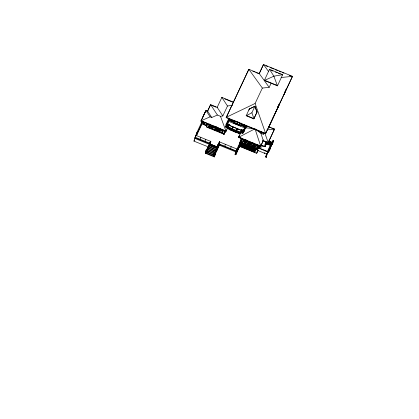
<?xml version="1.0" encoding="UTF-8"?>
<svg xmlns="http://www.w3.org/2000/svg" width="419" height="419" viewBox="0 0 419 419"><rect width="100%" height="100%" fill="white"/><g stroke="black" fill="none" stroke-linecap="round" stroke-linejoin="round"><path stroke-width="0.63" d="M237.327 149.882L235.761 154.8L236.63 151.552L219.127 144.393L217.78 147.252L209.552 144.12L217.723 147.462L217.849 147.106L216.932 150.531L219.472 144.869M208.5 146.949L193.955 141.135L196.773 132.744L202.277 121.044M208.788 146.535L209.767 143.586L210.296 143.424L195.343 137.332L197.045 132.86L196.511 134.85M196.192 134.918L196.736 135.143L197.318 132.97L202.613 121.72L203.796 122.201L203.215 124.375M227.763 127.559L226.035 131.362L200.963 121.107L205.939 110.401L207.578 111.072L211.768 117.498L217.398 115.036L220.499 116.309L222.819 115.948L227.491 106.017L232.477 105.248M201.832 122.72L202.131 121.599M202.613 121.72L202.031 123.893L196.736 135.143M204.006 121.992L203.33 124.511L203.786 124.7L204.446 122.233M204.582 122.301L203.969 124.574L206.431 125.58L207.038 123.306M200.245 139.537L200.827 137.369M204.959 122.767L204.493 124.501L206.043 125.134L206.661 122.825M206.52 125.815L207.18 123.348M207.379 123.469L206.42 127.041L224.107 134.274L226.187 129.859L225.228 131.891M206.907 125.889L207.562 123.448M208.081 127.261L208.929 124.103M205.09 141.318L205.624 139.328M208.809 127.559L209.767 123.993M209.73 124.694L208.966 127.538L211.427 128.544L212.192 125.7M209.018 127.533L209.772 124.731M210.207 128.015L210.956 125.218M211.543 128.68L212.344 125.705M205.933 150.505L206.557 149.091L208.018 149.688L207.389 151.102L205.933 150.505L207.463 150.95M215.696 153.239L215.015 154.218L214.319 156.926L205.42 153.286L206.614 149.52M206.557 149.091L208.018 149.688M205.42 153.286L206.248 150.437M205.561 152.987L206.389 150.133M205.698 153.04L206.384 150.494M212.276 128.979L213.072 126.004M205.949 153.061L205.912 153.312M213.192 126.114L212.433 128.958L214.895 129.963L215.806 126.548L214.853 129.916M206.918 150.725L206.148 153.584L206.886 150.924M207.127 150.599L207.683 148.944M207.955 148.279L207.159 150.526M208.227 147.614L206.588 153.584M208.405 146.912L207.656 149.562M208.772 146.283L207.704 149.195M207.709 149.971L206.619 153.333M208.065 148.567L209.044 145.618M209.311 144.953L208.248 147.865M221.787 97.7L221.866 97.391L233.299 102.068M208.61 147.237L209.495 144.251L217.686 147.713L217.079 147.409M209.118 145.98L210.003 142.994M208.583 146.896L210.17 142.586M207.347 149.965L210.511 141.585M213.669 129.434L214.57 126.072M209.657 144.649L210.616 141.245L210.867 141.35L210.17 143.796L210.055 143.429M210.527 141.978L209.84 143.947M215.01 130.094L215.963 126.528M215.738 130.393L216.534 127.423M219.121 128.533L218.357 131.377L215.895 130.372L216.812 126.962M215.947 130.367L216.848 127.004M217.136 130.848L218.032 127.491M218.32 131.336L219.069 128.533M218.472 131.514L219.268 128.539M219.205 131.812L220.158 128.245M220.122 128.947L219.362 131.791L221.824 132.797L222.583 129.953M215.822 152.877L215.198 154.297L213.737 153.7L214.366 152.286L215.822 152.877L215.036 152.788M213.994 153.621L213.297 156.329M213.737 153.7L214.366 152.286M213.481 155.758L213.91 154.161M213.91 154.391L213.763 155.512M213.617 155.816L213.837 154.826M214.994 152.888L215.319 151.73M215.083 152.925L215.586 151.065M220.598 132.268L221.347 129.466M215.109 153.055L215.858 150.4M215.345 152.464L216.131 149.735M215.617 151.798L216.403 149.07M214.319 156.926L215.146 154.077M215.89 151.133L216.675 148.405M214.324 156.57L217.728 147.556M216.162 150.468L216.948 147.739M214.607 156.324L215.513 153.165M216.377 149.688L217.309 147.111L210.788 144.445M216.602 149.394L217.487 146.409L217.812 146.582L215.177 153.066M217.76 145.744L216.785 148.693M214.884 152.977L218.278 144.838L218.006 144.728L218.231 145.026L215.099 152.71M217.11 148.137L218.179 144.424L217.712 146.959L217.581 146.446M218.734 144.141L219.415 141.748L219.058 144.031L218.734 144.141L219.058 144.031M217.697 146.556L219.43 141.999L218.236 144.539M218.959 144.236L219.645 141.837M221.939 132.933L222.735 129.958M259.23 73.545L263.493 64.484L292.488 76.342L265.541 133.74L226.155 117.629L248.839 69.292L259.23 73.545L269.181 87.362L271.046 83.397M218.21 147.813L219.127 144.393M222.667 133.226L223.516 130.068M227.239 124.139L229.183 119.033L228.638 118.807L226.077 124.244L225.495 127.167M223.866 134.41L224.244 133.52M225.862 127.313L226.627 124.469M225.05 130.759L224.107 134.274L223.563 134.049M225.192 130.791L224.139 133.75M224.951 132.032L225.286 130.791M225.029 131.844L225.343 130.665M228.638 118.807L228.261 120.206L228.91 118.121M226.035 131.362L220.499 116.309M228.633 121.421L229.298 118.954M228.02 127.565L228.549 125.6M226.501 123.338L229.24 124.459L228.203 127.638L228.345 127.339M228.271 127.486L228.926 125.166M230.193 120.536L230.502 119.389M228.559 126.884L229.24 124.459M230.743 120.761L231.073 119.52M231.215 119.562L230.9 120.74L233.362 121.746L233.676 120.567M224.788 146.278L225.322 144.288M232.136 121.217L232.33 120.494M233.325 121.704L233.713 120.253M233.812 120.641L233.477 121.882L228.921 120.017M233.509 123.27L233.734 122.442L228.811 120.431M232.409 128.827L228.376 127.177L232.398 128.858L232.938 126.863L228.905 125.213L232.938 126.863M232.948 127.015L232.393 129.199L232.974 127.025M234.928 120.997L234.294 123.359L239.762 125.6L240.396 123.233M234.986 121.348L234.451 123.338L239.647 125.464L240.181 123.474L239.82 122.935L239.286 124.941L237.594 124.254L237.049 124.401L236.688 123.867L234.996 123.191L235.536 121.185L234.986 121.348L235.347 121.882M236.683 123.877L237.274 121.678M237.049 124.401L237.662 122.128M230.623 148.661L231.157 146.671M235.012 132.331L235.164 131.776M237.594 124.254L238.186 122.049M236.667 130.686L237.091 128.596L233.09 126.957L237.107 128.565M236.562 130.901L237.217 128.502M237.259 128.664L241.292 130.314L237.269 128.633L236.73 130.628L240.778 132.247M238.05 132.954L239.804 133.902M240.438 126.103L240.658 125.276L245.22 127.14L243.884 129.974M241.637 123.149L241.135 125.014L243.874 126.129L244.204 124.888M244.073 124.82L243.753 125.999L241.292 124.988L241.559 124.008M241.344 124.982L241.601 124.034M263.226 140.784L260.592 146.383L238.531 137.359L254.993 128.785M242.533 125.47L242.721 124.757M253.715 128.654L245.45 127.779L242.884 133.237L240.532 132.97L240.448 133.279L226.045 127.386M240.6 132.713L241.328 130.236M241.302 130.665L241.485 129.99M241.313 130.822L240.784 132.786L226.014 126.742M241.271 130.445L241.637 129.529L243.46 130.278L243.198 131.257L245.33 126.727L244.602 126.428L244.906 125.281M235.756 151.814L236.023 151.275L235.316 153.899L236.038 154.192L235.756 154.8L235.033 154.501L235.735 151.877L218.959 145.016L217.681 147.734L218.964 144.88M218.833 143.843L236.457 151.049L236.955 149.023M246.183 115.759L251.887 112.742L254.951 106.232L256.983 112.088L256.486 113.266L253.841 118.891L246.183 115.759L249.462 108.662M243.717 125.951L244.104 124.506M237.547 150.641L240.181 144.089L240.228 144.424M238.039 148.808L237.034 152.097L237.756 149.41M241.072 138.301L239.794 143.083L257.533 150.112M238.49 148.169L238.547 148.509M238.641 147.603L238.699 147.944M238.793 147.032L238.856 147.373M242.769 133.682L243.397 131.33L245.958 125.894L245.592 125.747L243.376 130.587L241.554 129.838M240.632 142.219L241.622 138.521M240.721 142.256L241.711 138.558M243.319 132.31L243.827 130.424M257.947 150.615L256.669 153.333L239.678 146.409L240.574 143.183L236.63 151.552M245.22 127.14L245.592 125.747M241.265 142.481L242.098 139.38L244.874 140.512L244.041 143.617M245.958 125.894L243.659 132.001M246.042 127.842L246.524 126.051M241.616 146.467L242.062 144.812M242.685 142.947L243.46 140.051M242.8 146.954L243.245 145.299M244.549 143.822L245.707 139.511M244.916 143.974L245.906 140.276M245.461 144.194L246.293 141.093L249.069 142.23L248.237 145.33M246.613 139.904L246.335 140.936L249.069 142.057M245.67 144.167L246.445 141.271M246.875 144.66L247.655 141.763M253.841 118.891L257.119 111.794M264.326 80.49L269.522 69.303L282.652 74.676L277.451 85.858L264.326 80.49L273.864 76.185L282.652 74.676L282.568 74.985M246.267 148.368L246.707 146.713M248.085 145.152L248.86 142.256M247.488 148.897L247.948 147.189L245.487 146.184L245.026 147.891L247.488 148.897L247.896 147.2M248.745 145.54L249.734 141.837M269.443 69.617L269.522 69.303L273.864 76.185L277.451 85.858M249.289 145.76L250.284 142.062M248.949 147.603L248.493 149.311L250.955 150.316L251.41 148.609L248.949 147.603L248.546 149.3M249.839 145.985L250.667 142.884L253.443 144.016L252.615 147.121M249.729 149.787L250.174 148.132M251.253 146.451L252.029 143.555M252.107 143.183L252.285 142.512M252.458 146.943L253.233 144.047M253.474 142.994L253.291 143.67L250.923 142.701M251.955 150.725L252.416 149.017L254.878 150.028L254.417 151.73L251.955 150.725L252.537 150.756M253.118 147.326L254.113 143.628M253.485 147.478L254.474 143.775M254.029 147.703L254.862 144.597L257.638 145.733L256.805 148.834M253.196 151.201L253.636 149.546M254.192 147.682L254.977 144.733L257.481 145.754L256.69 148.703L254.192 147.682L255.019 144.775M254.38 151.688L254.825 150.033M256.302 144.901L256.48 144.225M255.449 148.164L256.224 145.267M257.664 144.712L257.486 145.383L255.113 144.414M257.915 144.529L257.638 145.561L254.904 144.445M257.313 149.044L258.308 145.341M257.292 149.494L258.397 145.377M258.727 145.644L256.669 153.333L258.24 149.997M258.795 147.54L259.099 146.409L258.287 148.31M259.099 146.687L259.277 146.032M255.449 129.131L260.911 133.31L263.331 134.3L263.85 132.362M260.592 146.378L263.603 139.857M265.541 133.74L292.488 76.342L281.06 77.515M264.504 146.404L265.766 141.695M260.691 144.843L265.049 146.624L266.311 141.921M265.264 146.173L266.369 142.057M273.146 117.812L273.314 117.194M270.218 145.136L266.474 143.607L266.285 144.298L267.003 143.214M266.929 143.036L267.029 142.675L271.135 144.356M276.388 110.925L276.55 110.312M262.697 140.669L268.097 142.874L274.539 129.047L268.542 126.596M277.687 107.898L278.164 106.122M277.739 107.783L278.148 106.264M278.038 107.018L278.509 105.253M278.64 105.735L278.96 104.561M278.771 105.593L279.457 103.116M279.112 104.876L268.893 127.077M265.725 157.088L266.694 153.731L265.725 157.088L266.274 157.314L266.437 156.957M266.274 157.314L267.72 151.903L271.748 143.35L271.334 143.183L267.474 151.395L258.266 147.629L258.109 147.97L267.72 151.903M268.919 149.604L268.275 152.013L268.684 152.181L269.684 148.766L272.235 143.811L268.129 142.13M268.097 142.874L274.539 129.047L266.971 129.843M268.684 152.181L269.496 149.169L269.082 149.002M284.229 94.003L284.113 94.432L286.292 89.032L286.077 89.488M270.323 146.634L269.674 149.044L270.087 149.211L272.161 142.554M284.538 93.521L284.967 91.923M271.334 143.183L270.753 145.356L271.166 145.524M272.638 142.58L270.957 145.157L272.607 142.659M271.444 143.345L273.12 140.742C274.382 139.579 268.6 147.441 273.418 140.648M271.114 144.99L271.674 143.267M271.271 144.403L271.669 143.099M270.087 149.211L270.894 146.194L270.48 146.027M270.973 145.1L271.936 142.874L271.638 143.345M271.365 145.351L271.46 144.99L266.767 143.068L266.673 143.429L267.285 142.282L271.392 143.963M271.517 144.576L272.193 142.303M271.638 144.366L272.371 142.214M271.69 144.141L272.45 141.915M271.858 143.879L272.717 141.69M271.947 143.916L272.979 141.297M272.235 143.811L272.141 144.173L272.497 143.418L268.39 141.737M273.094 140.847L272.292 143.225L272.502 142.884M272.497 143.418L272.397 143.78L273.01 142.628L268.904 140.952M272.654 143.387L273.146 140.768L272.413 143.015M273.01 142.628L270.978 146.215M239.841 145.843L240.574 143.183M239.678 146.409L240.427 143.733L236.751 151.573M237.002 149.038L236.353 150.924M273.12 140.742L273.235 140.569M207.127 149.724L210.479 141.512M207.096 149.871L210.479 141.711M207.599 149.169L210.008 143.256M207.175 151.018L210.286 143.371M214.764 152.678L218.006 144.728M214.847 154.731L217.623 147.954M248.828 110.134L249.321 108.956L254.951 106.232M263.331 134.3L263.965 132.792M202.707 117.404L205.357 111.768M200.963 121.107L205.939 110.401L210.129 116.828L211.768 117.498M196.637 134.242L194.704 138.338L209.568 144.419M195.343 137.332L195.809 136.337M193.955 141.135L194.505 139.972M217.058 107.631L221.866 97.391L227.491 106.017M210.616 141.245L210.867 141.35M209.678 143.759L209.72 143.958M209.615 144.236L209.181 145.152L217.299 148.473M210.034 143.418L209.73 143.659M205.703 152.684L205.844 152.38M205.944 152.925L214.114 156.266M210.17 143.796L210.039 143.492M207.201 150.83L207.347 150.526M226.155 117.629L248.839 69.292L262.357 88.063L269.181 87.362M228.371 119.792L228.554 119.399M227.051 123.563L229.183 119.033M227.836 123.584L228.601 121.95M219.415 141.748L219.546 142.046M218.179 144.424L218.409 144.518M213.92 153.773L214.235 152.642M214.051 153.632L214.193 153.328M217.32 146.818L217.728 146.896M214.188 153.684L214.329 153.385M217.592 146.713L218.294 144.471L217.382 147.472M213.339 156.062L213.769 155.156M224.49 132.991L225.527 130.744M224.212 133.876L206.53 126.627M224.574 133.106L225.553 131.021M228.8 125.522L226.543 124.778M228.874 125.37L228.973 124.694M228.58 126.459L228.795 126.004M232.561 128.921L236.567 130.56M259.413 73.288L263.493 64.484L268.658 71.649M241.637 129.529L241.213 130.435L243.397 131.33M241.197 130.597L243.319 131.639L245.874 126.203M241.643 138.312L238.531 137.359L239.38 135.557M238.531 137.359L240.532 132.97M255.108 103.467L265.625 133.425L226.239 117.32L255.108 103.467L262.357 88.063M245.696 126.878L243.135 132.315L241.129 131.493M245.581 127.292L243.025 132.729L241.019 131.906M243.795 131.503L245.33 128.245L245.874 128.465M243.895 131.587L244.413 130.477M240.852 140.857L236.992 149.059L219.367 141.847M236.457 151.049C238.38 148.588 243.298 133.808 240.354 142.764M235.038 154.496L235.316 153.899M237.411 150.589L240.029 144.655L237.259 151.154L239.857 145.849M239.935 145.566L237.332 150.871M237.034 152.097L237.316 151.495M258.465 148.143L259.67 145.587M258.848 147.425L259.612 145.807M285.014 91.751L285.81 90.054M265.049 146.624L266.474 143.607M266.39 143.921L267.275 142.036M264.908 150.751L265.07 150.416M264.269 153.144L264.426 152.804M265.337 150.929L265.499 150.589M264.698 153.323L264.86 152.982M271.931 142.706L271.727 143.214M272.884 141.261L272.24 142.256M271.549 144.503L271.166 144.932M271.947 143.748L272.209 143.523M272.24 143.282L272.586 142.753L272.706 143.047M269.496 149.169L267.081 154.297L257.465 150.363M271.14 145.231L272.821 142.654M249.3 109.008L254.909 106.321L256.983 112.088M210.129 116.828L201.047 120.798L226.119 131.053M239.631 123.636L240.181 123.474M254.134 150.835L254.6 150.861L254.213 150.536M258.853 147.32L259.209 147.399A3.163 2.661 15 0 0 262.467 145.953L260.974 145.341M265.829 65.783L267.641 66.521M270.056 67.511L273.68 68.994M274.89 69.486L277.907 70.722M279.117 71.214L280.929 71.958M282.139 72.45L283.951 73.194M289.382 75.415L291.802 76.405M271.229 70.345L273.02 71.078M275.409 72.058L277.2 72.786M278.394 73.278L280.18 74.006M252.798 71.256L254.532 71.963M255.684 72.435L258.57 73.618M264.405 80.181L277.535 85.549M224.736 98.91L232.618 102.131M246.262 115.461L253.919 118.593L251.887 112.742M268.647 126.983L270.386 127.695M271.549 128.172L274.455 129.361M211.129 105.185L215.916 107.144M260.194 131.66L262.383 132.556M258.151 131.199L263.567 133.415M228.575 121.306L244.984 128.02M272.937 141.203L273.151 141.035L272.591 141.727M272.853 141.502L272.031 143.617M272.628 141.821L272.161 142.381M268.815 141.282L269.988 141.758M272.072 142.685L271.894 142.779M268.647 141.344L272.753 143.02M226.077 124.244L228.811 125.365M226.36 125.454L228.365 126.271M262.781 140.355L268.181 142.565L264.855 133.122M226.25 125.868L228.255 126.685M267.772 142.884L269.532 143.607M228.633 128.355L240.485 133.205M266.416 143.827L269.627 145.136M270.695 145.576L271.103 145.744M228.177 128.455L240.621 133.546M226.894 128.392L240.511 133.965M229.822 129.822L234.53 131.744M235.106 131.985L237.416 132.928M269.888 148.588L270.297 148.755M261.199 145.293L264.017 146.446M238.615 137.05L260.676 146.069L255.197 129.403M242.35 139.192L244.722 140.166M246.545 140.91L248.917 141.879M209.469 125.852L211.841 126.821M212.936 127.271L215.303 128.24M216.398 128.685L218.77 129.654M219.865 130.1L222.232 131.074M242.14 139.223L244.874 140.339M250.709 142.727L253.448 143.848M201.487 123.668L206.955 125.904M241.868 141.004L244.277 141.989M246.058 142.717L248.472 143.707M250.436 144.508L252.846 145.493M254.632 146.226L257.041 147.21M240.082 141.994L257.407 149.08M239.972 142.408L257.659 149.646M241.836 145.639L244.209 146.608M245.304 147.059L247.671 148.027M248.766 148.473L251.138 149.442M252.233 149.892L254.6 150.861M265.887 156.753L266.432 156.973M237.929 149.222L237.851 149.504M196.773 132.744L197.318 132.97M237.777 149.787L237.699 150.075M237.128 150.185L236.714 151.736M195.877 135.342L210.568 141.35M210.218 142.219L210.49 142.329M217.744 145.435L218.021 145.545M194.872 137.715L217.849 147.111M209.458 144.325L217.702 147.661M212.464 145.603L213.622 146.074M217.189 148.871L209.076 145.555L208.641 146.472L216.759 149.793M216.649 150.191L208.536 146.87L208.107 147.787L216.22 151.107M216.11 151.51L207.997 148.19L207.567 149.106L215.68 152.427M207.457 149.51L215.57 152.825M214.308 152.49L214.832 152.705M207.028 150.426L214.559 153.506M213.795 153.49L215.256 154.087L214.696 153.171M206.918 150.824L213.873 153.668M206.834 151.039C206.195 150.081 205.158 153.742 206.2 153.474M206.719 151.495L206.646 151.526M206.797 151.867L214.004 154.815M206.583 152.003L207.127 152.228M206.687 152.27L213.894 155.219M214.339 155.852L214.748 156.02M217.325 147.577L217.639 147.703M212.553 145.608L213.748 146.1M243.654 147.158L243.989 147.436M222.819 115.948L217.194 107.322L210.61 104.63L207.499 111.386L210.61 104.63L217.398 115.036M260.911 133.31L263.268 140.559M214.329 153.967C212.114 159.377 215.717 155.323 214.329 153.967M242.213 139.511L241.428 142.46L243.926 143.481L244.717 140.533L242.213 139.511M241.438 144.099L240.778 146.582L254.998 152.401L255.663 149.918L241.438 144.099M241.904 144.634L241.407 146.498L244.141 147.614L244.638 145.754L241.904 144.634M242.02 144.77L241.564 146.472L244.026 147.483L244.481 145.775L242.02 144.77M246.409 141.229L245.618 144.173L248.121 145.199L248.912 142.251L246.409 141.229M245.372 146.053L244.869 147.912L247.608 149.033L248.106 147.169L245.372 146.053M248.834 147.467L248.336 149.332L251.07 150.447L251.568 148.588L248.834 147.467M250.787 143.015L249.996 145.964L252.495 146.985L253.286 144.042L250.787 143.015M252.296 148.886L251.798 150.746L254.532 151.867L255.035 150.002L252.296 148.886"/></g></svg>
